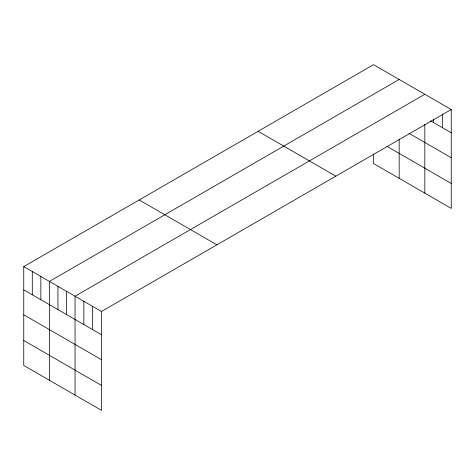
<?xml version="1.0" encoding="UTF-8"?>
<svg xmlns="http://www.w3.org/2000/svg" width="475" height="475" viewBox="0 0 475 475"><rect width="100%" height="100%" fill="white"/><g stroke="black" fill="none" stroke-linecap="round" stroke-linejoin="round"><path stroke-width="0.71" d="M424.822 124.462L424.822 193.141M23.75 266.606L101.472 311.475L101.472 410.341L23.75 365.465L23.75 266.606L373.528 64.659L451.25 109.535L451.25 208.394L373.528 163.525L373.528 153.823M399.178 79.468L49.4 281.414L49.4 380.273M424.822 94.276L75.044 296.216L75.044 395.081M101.472 311.475L451.25 109.535M430.487 120.798L451.25 132.786M408.945 133.315L451.25 157.736M386.965 146.33L451.25 183.445M258.103 131.302L335.825 176.172M139.175 199.963L216.897 244.833M23.75 289.857L101.472 334.727M23.75 314.806L101.472 359.682M23.75 340.516L101.472 385.385M442.439 113.893L442.439 127.698M433.633 119.706L433.633 122.615M399.178 139.098L399.178 178.333M92.661 306.387L92.661 329.644M83.855 301.304L83.855 324.556M66.494 291.282L66.494 314.533M57.95 286.348L57.95 309.599M40.85 276.474L40.85 299.725M32.3 271.54L32.3 294.791"/></g></svg>
